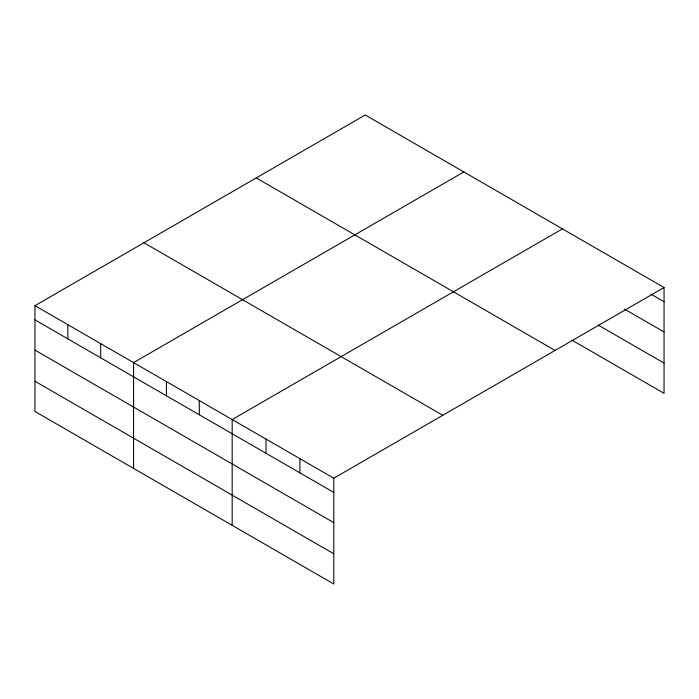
<?xml version="1.0" encoding="UTF-8"?>
<svg xmlns="http://www.w3.org/2000/svg" width="699" height="699" viewBox="0 0 699 699"><rect width="100%" height="100%" fill="white"/><g stroke="black" fill="none" stroke-linecap="round" stroke-linejoin="round"><path stroke-width="1.05" d="M664.05 287.525L333.781 478.212L333.781 583.997L34.95 411.475L34.95 305.681L365.219 115.003L664.05 287.525L664.05 393.319L571.861 340.09M463.839 171.937L133.561 362.615L133.561 468.409M562.45 228.87L232.173 419.549L232.173 525.342M650.883 294.122L664.05 301.723M624.539 309.141L664.05 331.955M598.195 325.07L664.05 363.096M256.236 177.93L555.058 350.452M143.942 242.754L442.764 415.285M34.95 305.681L333.781 478.212M34.95 319.88L333.781 492.411M34.95 350.112L333.781 522.634M34.95 381.252L333.781 553.774M299.906 458.658L299.906 472.856M266.039 439.103L266.039 453.301M199.302 400.571L199.302 414.769M166.432 381.593L166.432 395.791M100.691 343.637L100.691 357.836M67.82 324.659L67.82 338.858"/></g></svg>
